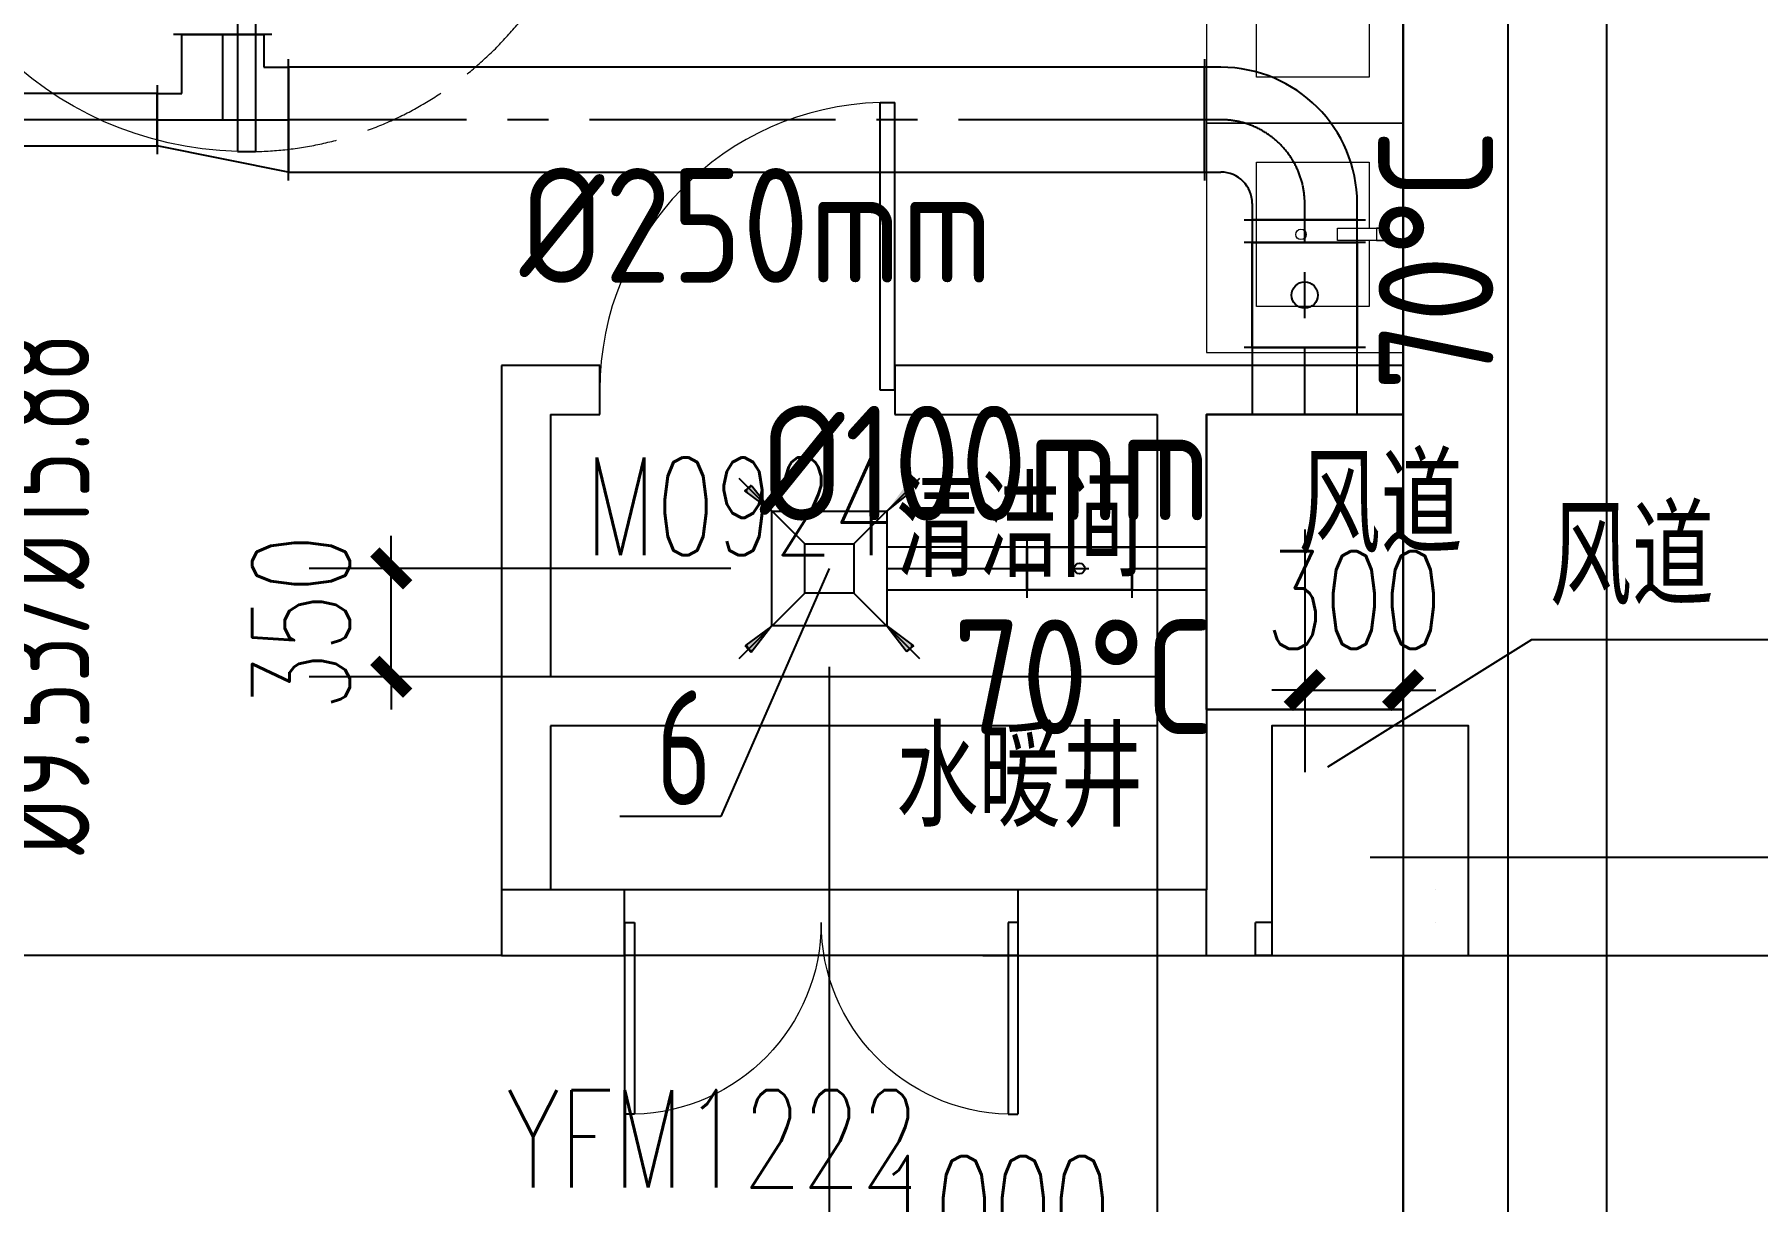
# Model space of a CAD drawing. Extents: x 1738143 to 1822243, y -608375 to -303375.
# Drawn here: x 1804662 to 1809917, y -506984 to -503423 of the extents above; entities that cross this region are included whole.
import ezdxf

# ---------------------------------------------------------------- set-up
doc = ezdxf.new("R2010")
doc.units = 0
doc.header["$LTSCALE"] = 1000
doc.header["$MEASUREMENT"] = 0
doc.linetypes.add('CENTER2', pattern=[1.125, 0.75, -0.125, 0.125, -0.125])
doc.linetypes.add('DASH', pattern=[0.35, 0.25, -0.1])
doc.layers.add('A-FLOR-IDEN', color=7, linetype='Continuous', lineweight=20)
doc.layers.add('A-LVTRY', color=145, linetype='Continuous', lineweight=20)
for name, color, linetype in [('AXIS', 3, 'Continuous'), ('COLUMN', 9, 'Continuous'), ('DUCT-排风中心线', 5, 'CENTER2'), ('DUCT-排风标注', 3, 'Continuous'), ('DUCT-排风法兰', 2, 'Continuous'), ('DUCT-排风管', 31, 'Continuous'), ('DUCT-排风管端线', 2, 'Continuous'), ('DUCT-排风阀门', 7, 'Continuous'), ('DUCT-排风风口', 7, 'Continuous'), ('DUCT-送风中心线', 5, 'CENTER2'), ('DUCT-送风标注', 3, 'Continuous'), ('DUCT-送风法兰', 2, 'Continuous'), ('DUCT-送风管', 4, 'Continuous'), ('DUCT-送风管端线', 2, 'Continuous'), ('DUCT-送风阀门', 7, 'Continuous'), ('TH_DIM', 3, 'Continuous'), ('TH_TEXT', 7, 'Continuous'), ('WALL', 9, 'Continuous'), ('WINDOW', 4, 'Continuous'), ('WINDOW_TEXT', 7, 'Continuous'), ('采暖', 7, 'Continuous')]:
    doc.layers.add(name, color=color, linetype=linetype)
doc.styles.add('_TCH_DIM_T3', font='SIMPLEX', dxfattribs={"width": 0.705882, "bigfont": 'GBCBIG'})
doc.styles.add('_TCH_WINDOW', font='SIMPLEX', dxfattribs={"height": 3.5, "bigfont": 'GBCBIG'})
doc.styles.add('ROS', font='simhei.ttf', dxfattribs={"width": 0.7})
doc.styles.get("Standard").update_dxf_attribs({"font": 'gbenor.shx', "bigfont": 'gbcbig.shx'})
doc.styles.add('TSSD_Rein', font='Tssdeng.shx', dxfattribs={"width": 0.7, "bigfont": 'hztxt.shx'})
doc.dimstyles.new('_TCH_ARCH&&100', dxfattribs={"dimtxt": 297.5, "dimasz": 100, "dimexe": 250, "dimexo": 300, "dimgap": 126.25, "dimtad": 1, "dimdec": 0, "dimzin": 0, "dimdsep": 46, "dimtxsty": '_TCH_DIM_T3', "dimblk": 'ARCHTICK', "dimcen": 0.09, "dimclrt": 7, "dimazin": 2, "dimtfac": 1, "dimtdec": 0, "dimtix": 1, "dimtmove": 2, "dimatfit": 3, "dimfxl": 30, "dimtolj": 1, "dimtzin": 0, "dimarcsym": 0})

# ---------------------------------------------------------------- blocks, each defined once
blk = doc.blocks.new('A$C549865D3')
at = {"layer": 'A-LVTRY'}
for points in [[(251.5, 500), (251.5, 458), (298.5, 458), (298.5, 500)], [(298.5, 500), (298.5, 309.5), (251.5, 309.5), (251.5, 500)]]:
    blk.add_lwpolyline(points, close=True, dxfattribs=at)
blk.add_lwpolyline([(298.5, 430), (550, 430), (550, 0), (0, 0), (0, 430), (251.5, 430)], dxfattribs=at)
blk.add_circle((275, 170), 20, dxfattribs=at)
blk = doc.blocks.new('2313414')
at = {"layer": 'A-LVTRY'}
blk.add_lwpolyline([(1698293.5, -109163), (1698293.5, -108463), (1698893.5, -108463), (1698893.5, -109163)], close=True, dxfattribs=at)
at = {"layer": 'A-LVTRY', "xscale": -0.8, "yscale": 0.8, "zscale": 0.8, "rotation": 90}
blk.add_blockref('A$C549865D3', (1698741, -108582.2), dxfattribs=at)
blk = doc.blocks.new('_FZHK')
blk.add_lwpolyline([(-0.5, -0.5), (0.5, -0.5), (0.5, 0.5), (-0.5, 0.5)], close=True)
blk = doc.blocks.new('$DorLib2D$00000002')
for p, q in [((-0.5, 0), (-0.5, 0.4875)), ((-0.475, 0.4875), (-0.5, 0.4875)), ((-0.475, 0), (-0.475, 0.4875)), ((0.475, 0), (0.475, 0.4875)), ((0.475, 0.4875), (0.5, 0.4875)), ((0.5, 0), (0.5, 0.4875)), ((-0.5, 0), (-0.475, 0)), ((0.5, 0), (0.475, 0))]:
    blk.add_line(p, q)
at = {"lineweight": 13}
for centre, start, end in [((-0.4875, 0), 0, 88.5307), ((0.4875, 0), 91.4693, 180)]:
    blk.add_arc(centre, 0.4875, start, end, dxfattribs=at)
blk = doc.blocks.new('$DorLib2D$00000001')
for p, q in [((0.45, 0.975), (0.5, 0.975)), ((0.45, 0), (0.45, 0.975)), ((0.5, 0), (0.5, 0.975)), ((0.5, 0), (0.45, 0))]:
    blk.add_line(p, q)
at = {"lineweight": 13}
blk.add_arc((0.475, 0), 0.975, 91.4693, 180, dxfattribs=at)
blk = doc.blocks.new('A$C67117B41')
for p, q in [((22219.1, 22726.2), (22219.1, 6006.2)), ((18849.1, 14206.2), (16549.1, 14206.2))]:
    blk.add_line(p, q)
blk.add_lwpolyline([(21599.1, 15856.2), (20999.1, 15856.2), (20999.1, 14956.2), (21599.1, 14956.2)], close=True)
blk.add_lwpolyline([(21370, 14781.1), (21991.6, 15169.8), (22890.3, 15169.8)])
at = {"linetype": 'DASH', "lineweight": 13}
blk.add_arc((18071.6, 17730.9), 1072.5, 271.4693, 356.0089, dxfattribs=at)
at = {"layer": 'AXIS'}
blk.add_line((21499.1, 14506.2), (25499.1, 14506.2), dxfattribs=at)
at = {"layer": 'WALL'}
for p, q in [((21599.1, 15906.2), (21599.1, 18306.2)), ((21919.1, 15906.2), (21919.1, 18306.2)), ((19149.1, 16006.2), (18849.1, 16006.2)), ((18849.1, 16006.2), (18849.1, 15006.2)), ((19149.1, 15856.2), (19149.1, 16006.2)), ((20949.1, 16006.2), (20049.1, 16006.2)), ((20049.1, 16006.2), (20049.1, 15856.2)), ((21599.1, 16006.2), (20949.1, 16006.2)), ((21599.1, 14906.2), (21599.1, 15906.2)), ((21919.1, 14306.2), (21919.1, 15906.2)), ((18999.1, 15856.2), (19149.1, 15856.2)), ((18999.1, 15856.2), (18999.1, 15056.2)), ((20049.1, 15856.2), (20849.1, 15856.2)), ((20849.1, 15856.2), (20849.1, 15056.2)), ((21599.1, 15856.2), (20999.1, 15856.2)), ((20999.1, 15856.2), (20999.1, 15006.2)), ((20849.1, 15056.2), (18999.1, 15056.2)), ((18849.1, 15006.2), (18849.1, 14406.2)), ((20999.1, 15006.2), (20999.1, 14406.2)), ((18999.1, 14906.2), (18999.1, 14406.2)), ((20849.1, 14906.2), (18999.1, 14906.2)), ((20849.1, 14906.2), (20849.1, 14406.2)), ((21699.1, 14506.2), (21699.1, 14506.2)), ((21919.1, 6506.2), (21919.1, 14506.2)), ((19224.4, 14406.2), (18849.1, 14406.2)), ((18849.1, 14406.2), (18849.1, 14206.2)), ((19224.4, 14206.2), (19224.4, 14406.2)), ((20999.1, 14406.2), (20424.4, 14406.2)), ((20424.4, 14406.2), (20424.4, 14206.2)), ((20999.1, 14206.2), (20999.1, 14406.2)), ((21699.1, 14406.2), (21699.1, 14406.2)), ((21199.1, 14306.2), (21149.1, 14306.2)), ((21149.1, 14206.2), (21149.1, 14306.2)), ((21699.1, 14306.2), (21699.1, 14306.2)), ((18849.1, 14206.2), (19224.4, 14206.2)), ((20424.4, 14206.2), (20999.1, 14206.2)), ((21199.1, 14206.2), (21149.1, 14206.2)), ((21599.1, 6856.2), (21599.1, 14206.2))]:
    blk.add_line(p, q, dxfattribs=at)
at = {"layer": 'WINDOW'}
for p, q in [((20424.4, 14406.2), (19224.4, 14406.2)), ((20424.4, 14206.2), (19224.4, 14206.2))]:
    blk.add_line(p, q, dxfattribs=at)
at = {"layer": 'A-LVTRY', "xscale": -1}
for p in [(1719892.7, 125908.4), (1719892.7, 125208.4)]:
    blk.add_blockref('2313414', p, dxfattribs=at)
at = {"layer": 'COLUMN', "xscale": 699.9999999129213, "yscale": 600, "zscale": 600, "rotation": 90}
blk.add_blockref('_FZHK', (21499.1, 14556.2), dxfattribs=at)
at = {"layer": 'WINDOW'}
ref = blk.add_blockref('$DorLib2D$00000001', (17549.1, 17731.2), dxfattribs=dict(at, xscale=-1100, yscale=1100, zscale=-1100, rotation=180))
ref.add_attrib('A', 'M1124', (17094.1, 17937.4), dxfattribs={"layer": 'WINDOW_TEXT', "height": 297.5, "style": '_TCH_WINDOW', "width": 0.705882})
ref = blk.add_blockref('$DorLib2D$00000001', (19599.1, 15931.2), dxfattribs=dict(at, xscale=-900, yscale=-900, zscale=-900, rotation=179.9999999999935))
ref.add_attrib('A', 'M0924', (19104.1, 15427.6), dxfattribs={"layer": 'WINDOW_TEXT', "height": 297.5, "rotation": 360, "style": '_TCH_WINDOW', "width": 0.705882})
ref = blk.add_blockref('$DorLib2D$00000002', (19824.4, 14306.2), dxfattribs=dict(at, xscale=-1200, yscale=1200, zscale=-1200, rotation=180))
ref.add_attrib('A', 'YFM1222', (18864.9, 13497.8), dxfattribs={"layer": 'WINDOW_TEXT', "height": 297.5, "style": '_TCH_WINDOW', "width": 0.705882})
at = {"layer": 'A-FLOR-IDEN', "style": 'ROS', "width": 0.7}
for s, p in [('风道', (21279.4, 15461.3)), ('清洁间', (20052.7, 15389.5)), ('风道', (22045.6, 15302.4)), ('水暖井', (20052.7, 14627.8))]:
    blk.add_text(s, height=262.87, dxfattribs=at).set_placement(p)
blk = doc.blocks.new('_ArchTick')
at = {"color": 0, "linetype": 'ByBlock', "const_width": 0.4}
blk.add_lwpolyline([(-0.5, -0.5), (0.5, 0.5)], dxfattribs=at)
blk = doc.blocks.new('*D695')
at = {"layer": 'Defpoints', "color": 0, "transparency": 16777216}
for p in [(1807086.2, -505052.5), (1808086.2, -505052.5), (1808086, -507269.5)]:
    blk.add_point(p, dxfattribs=at)
at = {"layer": 'TH_DIM', "color": 0, "lineweight": -2, "transparency": 16777216}
for p, q in [((1807086.2, -505352.5), (1807086, -507519.4)), ((1808086.2, -505352.5), (1808086, -507519.5)), ((1807086, -507269.4), (1808086, -507269.5))]:
    blk.add_line(p, q, dxfattribs=at)
at = {"layer": 'TH_DIM', "color": 0, "lineweight": -2, "transparency": 16777216, "xscale": 100, "yscale": 100, "zscale": 100}
for p, rotation in [((1807086, -507269.4), 179.9960906443046), ((1808086, -507269.5), 359.9960906443047)]:
    blk.add_blockref('_ArchTick', p, dxfattribs=dict(at, rotation=rotation))
at = {"layer": 'TH_DIM', "color": 7, "transparency": 16777216, "insert": (1807586.1, -506994.5), "char_height": 297.5, "attachment_point": 5, "rotation": 359.9961, "style": '_TCH_DIM_T3'}
blk.add_mtext('\\A1;1000', dxfattribs=at)
blk = doc.blocks.new('*D696')
at = {"layer": 'Defpoints', "color": 0, "transparency": 16777216}
for p in [(1805750, -505052.5), (1807086.2, -505052.5), (1807086.2, -505383.2)]:
    blk.add_point(p, dxfattribs=at)
at = {"layer": 'TH_DIM', "color": 0, "lineweight": -2, "transparency": 16777216}
for p, q in [((1805750, -505052.5), (1805750, -504952.5)), ((1806786.2, -505052.5), (1805500, -505052.5)), ((1805750, -505383.2), (1805750, -505052.5)), ((1806786.2, -505383.2), (1805500, -505383.2)), ((1805750, -505383.2), (1805750, -505483.2))]:
    blk.add_line(p, q, dxfattribs=at)
at = {"layer": 'TH_DIM', "color": 0, "lineweight": -2, "transparency": 16777216, "xscale": 100, "yscale": 100, "zscale": 100}
for p, rotation in [((1805750, -505052.5), 270), ((1805750, -505383.2), 90)]:
    blk.add_blockref('_ArchTick', p, dxfattribs=dict(at, rotation=rotation))
at = {"layer": 'TH_DIM', "color": 7, "transparency": 16777216, "insert": (1805475, -505217.8), "char_height": 297.5, "attachment_point": 5, "rotation": 90, "style": '_TCH_DIM_T3'}
blk.add_mtext('\\A1;350', dxfattribs=at)
blk = doc.blocks.new('*D734')
at = {"layer": 'Defpoints', "color": 0, "transparency": 16777216}
for p in [(1807253.9, -506233.2), (1810623.3, -506233.2), (1807253.9, -508233.2)]:
    blk.add_point(p, dxfattribs=at)
at = {"layer": 'TH_DIM', "color": 0, "lineweight": -2, "transparency": 16777216}
for p, q in [((1807553.9, -506233.2), (1810873.3, -506233.2)), ((1810623.3, -508233.2), (1810623.3, -506233.2)), ((1807553.9, -508233.2), (1810873.3, -508233.2))]:
    blk.add_line(p, q, dxfattribs=at)
at = {"layer": 'TH_DIM', "color": 0, "lineweight": -2, "transparency": 16777216, "xscale": 100, "yscale": 100, "zscale": 100}
for p, rotation in [((1810623.3, -506233.2), 90), ((1810623.3, -508233.2), 270)]:
    blk.add_blockref('_ArchTick', p, dxfattribs=dict(at, rotation=rotation))
at = {"layer": 'TH_DIM', "color": 7, "transparency": 16777216, "insert": (1810348.3, -507233.2), "char_height": 297.5, "attachment_point": 5, "rotation": 90, "style": '_TCH_DIM_T3'}
blk.add_mtext('\\A1;2000', dxfattribs=at)
blk = doc.blocks.new('*D767')
at = {"layer": 'Defpoints', "color": 0, "transparency": 16777216}
for p in [(1808536.2, -504633.2), (1808836.2, -504633.2), (1808836.2, -505423.8)]:
    blk.add_point(p, dxfattribs=at)
at = {"layer": 'TH_DIM', "color": 0, "lineweight": -2, "transparency": 16777216}
for p, q in [((1808536.2, -504933.2), (1808536.2, -505673.8)), ((1808836.2, -504933.2), (1808836.2, -505673.8)), ((1808536.2, -505423.8), (1808436.2, -505423.8)), ((1808536.2, -505423.8), (1808836.2, -505423.8)), ((1808836.2, -505423.8), (1808936.2, -505423.8))]:
    blk.add_line(p, q, dxfattribs=at)
at = {"layer": 'TH_DIM', "color": 0, "lineweight": -2, "transparency": 16777216, "xscale": 100, "yscale": 100, "zscale": 100}
blk.add_blockref('_ArchTick', (1808536.2, -505423.8), dxfattribs=at)
at = {"layer": 'TH_DIM', "color": 0, "lineweight": -2, "transparency": 16777216, "xscale": 100, "yscale": 100, "zscale": 100, "rotation": 180}
blk.add_blockref('_ArchTick', (1808836.2, -505423.8), dxfattribs=at)
at = {"layer": 'TH_DIM', "color": 7, "transparency": 16777216, "insert": (1808686.2, -505148.8), "char_height": 297.5, "attachment_point": 5, "style": '_TCH_DIM_T3'}
blk.add_mtext('\\A1;300', dxfattribs=at)
blk = doc.blocks.new('00000593Cent')
at = {"lineweight": -2}
blk.add_line((-218.75, 0), (218.75, 0), dxfattribs=at)
at = {"color": 0, "linetype": 'ByBlock', "lineweight": -2}
blk.add_circle((0, 0), 125, dxfattribs=at)
blk = doc.blocks.new('00000593Body')
at = {"color": 0, "linetype": 'ByBlock', "lineweight": -2}
for p, q in [((250, 500), (-250, 500)), ((-250, -500), (-250, 500)), ((250, -500), (250, 500)), ((-250, -500), (250, -500))]:
    blk.add_line(p, q, dxfattribs=at)
blk = doc.blocks.new('$风口$00000069')
h = blk.add_hatch(color=256)
h.paths.add_polyline_path([(-178, 177.7), (-248, 243.5), (-236, 252)])
h.paths.add_polyline_path([(-175.2, 175), (-258, 236.4), (-248, 243.5)])
for points in [[(-257.9, 236.4), (-258, 236.4), (-245, 248), (-243.5, 246.6)], [(-248, 243.4), (-249, 244.4), (-237.9, 254.3), (-236.1, 251.9)], [(245.5, 245.4), (246.5, 246.4), (235.1, 255.9), (233.3, 253.4)], [(255.6, 238.7), (255.7, 238.7), (246.5, 246.4), (245.5, 245.4)], [(-245.5, -246.6), (-246.5, -247.7), (-256.1, -236.3), (-253.7, -234.6)], [(-238.7, -256.7), (-238.7, -256.8), (-246.5, -247.7), (-245.5, -246.6)], [(246.7, -243.5), (247.8, -244.5), (236.6, -254.3), (234.8, -251.9)], [(256.6, -236.6), (256.8, -236.6), (247.8, -244.5), (246.7, -243.5)]]:
    blk.add_hatch(color=256).paths.add_polyline_path(points)
h = blk.add_hatch(color=256)
h.paths.add_polyline_path([(177.6, 177.4), (245.5, 245.4), (233.2, 253.5)])
h.paths.add_polyline_path([(174.9, 174.7), (255.7, 238.6), (245.5, 245.4)])
h = blk.add_hatch(color=256)
h.paths.add_polyline_path([(-178.2, -178.2), (-245.5, -246.6), (-253.8, -234.5)])
h.paths.add_polyline_path([(-175.5, -175.4), (-238.7, -256.8), (-245.5, -246.6)])
h = blk.add_hatch(color=256)
h.paths.add_polyline_path([(177.2, -177.3), (246.7, -243.6), (234.7, -252)])
h.paths.add_polyline_path([(174.4, -174.7), (256.7, -236.5), (246.7, -243.6)])
for p, q in [((-75.1, 74.9), (-275.1, 274.9)), ((74.9, 74.9), (276, 276)), ((-258, 236.4), (-237.3, 254.8)), ((-258, 236.4), (-236, 252)), ((-175.8, 175.4), (-258, 236.4)), ((-258, 236.4), (-249.6, 235.8)), ((-236, 252), (-177.7, 177.2)), ((175.4, 175.1), (255.7, 238.6)), ((235, 255.8), (232.8, 252.7)), ((255.7, 238.6), (233.2, 253.5)), ((255.7, 238.7), (234.5, 256.4)), ((234.5, 256.4), (235, 255.8)), ((255.7, 238.7), (247.3, 237.8)), ((-175.1, -175.1), (-175.1, 174.9)), ((-175.1, 174.9), (174.9, 174.9)), ((174.9, 174.9), (174.9, -175.1)), ((-75.1, -75.1), (-75.1, 74.9)), ((-75.1, 74.9), (74.9, 74.9)), ((74.9, 74.9), (74.9, -75.1)), ((-76, -76), (-276, -276)), ((74.9, -75.1), (-75.1, -75.1)), ((74.9, -75.1), (274.9, -275.1)), ((-253.8, -234.5), (-177.7, -177.8)), ((-175.9, -176), (-238.7, -256.8)), ((174.9, -175.1), (-175.1, -175.1)), ((174.9, -175.1), (256.7, -236.5)), ((234.7, -252), (176.8, -176.9)), ((-256.6, -235.7), (-256.1, -236.3)), ((-238.7, -256.8), (-256.6, -235.7)), ((-256.1, -236.3), (-253, -234.1)), ((-238.7, -256.8), (-253.8, -234.5)), ((-238.7, -256.8), (-237.9, -248.4)), ((236.5, -254.3), (234.3, -251.2)), ((256.7, -236.5), (234.7, -252)), ((256.8, -236.6), (236, -254.8)), ((236, -254.8), (236.5, -254.3)), ((256.8, -236.6), (248.3, -235.9))]:
    blk.add_line(p, q)

msp = doc.modelspace()

# ---------------------------------------------------------------- linework, layer by layer
for p, q in [((1807086.2, -505052.5, 2600), (1806754.8, -505809, 3200.2)), ((1806754.8, -505809, 3200.2), (1806447.5, -505809, 3200.2))]:
    msp.add_line(p, q)
for points in [[(1752436.2, -513558.2), (1752436.2, -511633), (1769036.2, -511633), (1769036.2, -506233.2), (1785036.2, -506233.2), (1785036.2, -497833.2), (1808436.2, -497833.2), (1808836.2, -498333.2), (1808836.2, -521533.2), (1808436.2, -522033.2), (1793036.2, -522033.2), (1793036.2, -527633.2), (1792536.2, -528233.2), (1752436.2, -528233.2), (1752447.2, -500582.6), (1768736.2, -500582.6)], [(1752442.8, -511633), (1769036.2, -511633), (1769036.2, -506233.2), (1785036.2, -506233.2), (1785036.2, -497833.2), (1808436.2, -497833.2), (1808836.2, -498383.2), (1808836.2, -521533.2), (1808436.2, -522033.2), (1793036.2, -522033.2), (1793036.2, -527633.2), (1792536.2, -528233.2), (1752436.2, -528233.2), (1752442.8, -511633)], [(1808836.2, -505483.2), (1808236.2, -505483.2), (1808236.2, -504583.2), (1808836.2, -504583.2)]]:
    msp.add_lwpolyline(points)
at = {"layer": 'DUCT-排风中心线'}
for p, q in [((1807261.1, -505052.5), (1807689.1, -505052.5)), ((1808009.5, -505052.5), (1808236.2, -505052.5))]:
    msp.add_line(p, q, dxfattribs=at)
at = {"layer": 'DUCT-排风法兰'}
for p, q in [((1807689.2, -505142.5), (1807689.2, -504962.5)), ((1808009.4, -505142.5), (1808009.4, -504962.5))]:
    msp.add_line(p, q, dxfattribs=at)
at = {"layer": 'DUCT-排风管'}
for p, q in [((1807689.1, -504987.5), (1807261.1, -504987.5)), ((1807261.1, -504987.5), (1807261.1, -505117.5)), ((1807689.3, -504987.5), (1808009.3, -504987.5)), ((1808236.2, -504987.5), (1808009.5, -504987.5)), ((1808236.2, -505117.5), (1808236.2, -504987.5)), ((1807261.1, -505117.5), (1807689.1, -505117.5)), ((1808009.3, -505117.5), (1807689.3, -505117.5)), ((1808009.5, -505117.5), (1808236.2, -505117.5))]:
    msp.add_line(p, q, dxfattribs=at)
at = {"layer": 'DUCT-排风管端线'}
for p, q in [((1807689.1, -505117.5), (1807689.1, -504987.5)), ((1807689.3, -504987.5), (1807689.3, -505117.5)), ((1808009.3, -504987.5), (1808009.3, -505117.5)), ((1808009.5, -504987.5), (1808009.5, -505117.5))]:
    msp.add_line(p, q, dxfattribs=at)
at = {"layer": 'DUCT-送风中心线'}
for p, q in [((1805236.1, -503683.2), (1805236.1, -503423.2)), ((1805035.9, -503683.2), (1801714.3, -503683.2)), ((1805036.1, -503683.2), (1805236.1, -503683.2)), ((1805236.1, -503683.2), (1805436.1, -503683.2)), ((1808230, -503683.2), (1805436.3, -503683.2)), ((1808280.2, -503683.2), (1808230.2, -503683.2)), ((1808536.2, -503989.2), (1808536.2, -503939.2)), ((1808536.2, -504058.1), (1808536.2, -503989.4)), ((1808536.2, -504583.2), (1808536.2, -504378.5))]:
    msp.add_line(p, q, dxfattribs=at)
msp.add_arc((1808280.2, -503939.2), 256, 0, 90, dxfattribs=at)
at = {"layer": 'DUCT-送风法兰'}
for p, q in [((1805386.1, -503423.1), (1805086.1, -503423.1)), ((1805436.2, -503868.2), (1805436.2, -503498.2)), ((1808230.1, -503498.2), (1808230.1, -503868.2)), ((1805036, -503578.2), (1805036, -503788.2)), ((1808721.2, -503989.3), (1808351.2, -503989.3)), ((1808721.2, -504058.2), (1808351.2, -504058.2)), ((1808721.2, -504378.4), (1808351.2, -504378.4))]:
    msp.add_line(p, q, dxfattribs=at)
at = {"layer": 'DUCT-送风管'}
for p, q in [((1805111.1, -503603.2), (1805111.1, -503423.2)), ((1805361.1, -503423.2), (1805361.1, -503523.2)), ((1805361.1, -503523.2), (1805436.1, -503523.2)), ((1808230, -503523.2), (1805436.3, -503523.2)), ((1808280.2, -503523.2), (1808230.2, -503523.2)), ((1805035.9, -503603.2), (1801714.3, -503603.2)), ((1805036.1, -503603.2), (1805111.1, -503603.2)), ((1801714.3, -503763.2), (1805035.9, -503763.2)), ((1805436.1, -503843.2), (1805036.1, -503763.2)), ((1805436.3, -503843.2), (1808230, -503843.2)), ((1808230.2, -503843.2), (1808280.2, -503843.2)), ((1808376.2, -503939.2), (1808376.2, -503989.2)), ((1808696.2, -503989.2), (1808696.2, -503939.2)), ((1808376.2, -503989.4), (1808376.2, -504058.1)), ((1808696.2, -504058.1), (1808696.2, -503989.4)), ((1808376.2, -504378.3), (1808376.2, -504058.3)), ((1808696.2, -504058.3), (1808696.2, -504378.3)), ((1808376.2, -504378.5), (1808376.2, -504583.2)), ((1808696.2, -504583.2), (1808696.2, -504378.5)), ((1808376.2, -504583.2), (1808696.2, -504583.2))]:
    msp.add_line(p, q, dxfattribs=at)
for radius, start in [(416, 0), (96, 360)]:
    msp.add_arc((1808280.2, -503939.2), radius, start, 90, dxfattribs=at)
at = {"layer": 'DUCT-送风管端线'}
for p, q in [((1805111.1, -503423.2), (1805361.1, -503423.2)), ((1805436.1, -503523.2), (1805436.1, -503843.2)), ((1805436.3, -503523.2), (1805436.3, -503843.2)), ((1808230, -503843.2), (1808230, -503523.2)), ((1808230.2, -503523.2), (1808230.2, -503843.2)), ((1805035.9, -503763.2), (1805035.9, -503603.2)), ((1805036.1, -503763.2), (1805036.1, -503603.2)), ((1808696.2, -503989.2), (1808376.2, -503989.2)), ((1808696.2, -503989.4), (1808376.2, -503989.4)), ((1808376.2, -504058.1), (1808696.2, -504058.1)), ((1808376.2, -504058.3), (1808696.2, -504058.3)), ((1808376.2, -504378.3), (1808696.2, -504378.3)), ((1808696.2, -504378.5), (1808376.2, -504378.5))]:
    msp.add_line(p, q, dxfattribs=at)

# ---------------------------------------------------------------- block references
msp.add_blockref('A$C67117B41', (1787237.1, -520439.4))
at = {"layer": 'DUCT-排风阀门', "yscale": 0.13}
for name, xscale in [('00000593Body', 0.64), ('00000593Cent', 0.13)]:
    msp.add_blockref(name, (1807849.3, -505052.5, 2875), dxfattribs=dict(at, xscale=xscale))
at = {"layer": 'DUCT-排风风口'}
msp.add_blockref('$风口$00000069', (1807086.2, -505052.5, 2600), dxfattribs=at)
at = {"layer": 'DUCT-送风阀门', "yscale": 0.32, "rotation": 89.99999999999999}
for name, xscale in [('00000593Body', 0.64), ('00000593Cent', 0.32)]:
    msp.add_blockref(name, (1808536.2, -504218.3, 2875), dxfattribs=dict(at, xscale=xscale))

# ---------------------------------------------------------------- texts
at = {"layer": 'DUCT-排风标注'}
msp.add_text('%%C100mm', height=350, dxfattribs=at).set_placement((1806874, -504906.3, 2875))
at = {"layer": 'DUCT-排风阀门'}
msp.add_text('70%%dC', height=350, dxfattribs=at).set_placement((1807463.3, -505558.2, 2875))
at = {"layer": 'DUCT-送风标注'}
msp.add_text('%%C250mm', height=350, dxfattribs=at).set_placement((1806141.8, -504180.8, -2875))
at = {"layer": 'DUCT-送风阀门'}
msp.add_text('70%%dC', height=350, rotation=90, dxfattribs=at).set_placement((1809111.3, -504510.5, 2875))
at = {"layer": 'TH_TEXT', "style": 'TSSD_Rein', "width": 0.7}
msp.add_text('6', height=350, dxfattribs=at).set_placement((1806558, -505774.5, 3200.2))
at = {"layer": '采暖', "insert": (1804829.4, -505925.8), "char_height": 300, "width": 28472.73, "attachment_point": 7, "rotation": 90, "line_spacing_factor": 0.96, "style": 'TSSD_Rein'}
msp.add_mtext('{\\Ftssdeng,tssdchn|c134;%%C9.53/%%C15.88}', dxfattribs=at)

# ---------------------------------------------------------------- dimensions: what is measured, and where the dimension line sits
at = {"layer": 'TH_DIM'}
for p1, p2, distance, picture, middle in [((1808536.2, -504633.2), (1808836.2, -504633.2), -790.6, '*D767', (1808686.2, -505148.8)), ((1807086.2, -505052.5), (1808086.2, -505052.5), -2216.9, '*D695', (1807586.1, -506994.5)), ((1807253.9, -508233.2), (1807253.9, -506233.2), -3369.4, '*D734', (1810348.3, -507233.2))]:
    dim = msp.add_aligned_dim(p1=p1, p2=p2, distance=distance, dimstyle='_TCH_ARCH&&100', dxfattribs=at)
    dim.commit()
    dim.dimension.update_dxf_attribs({"geometry": picture, "text_midpoint": middle})
dim = msp.add_aligned_dim(p1=(1807086.2, -505383.2), p2=(1807086.2, -505052.5), distance=1336.2, text='350', dimstyle='_TCH_ARCH&&100', dxfattribs=at)
dim.commit()
dim.dimension.update_dxf_attribs({"geometry": '*D696', "text_midpoint": (1805475, -505217.8)})

doc.saveas('drawing.dxf')
